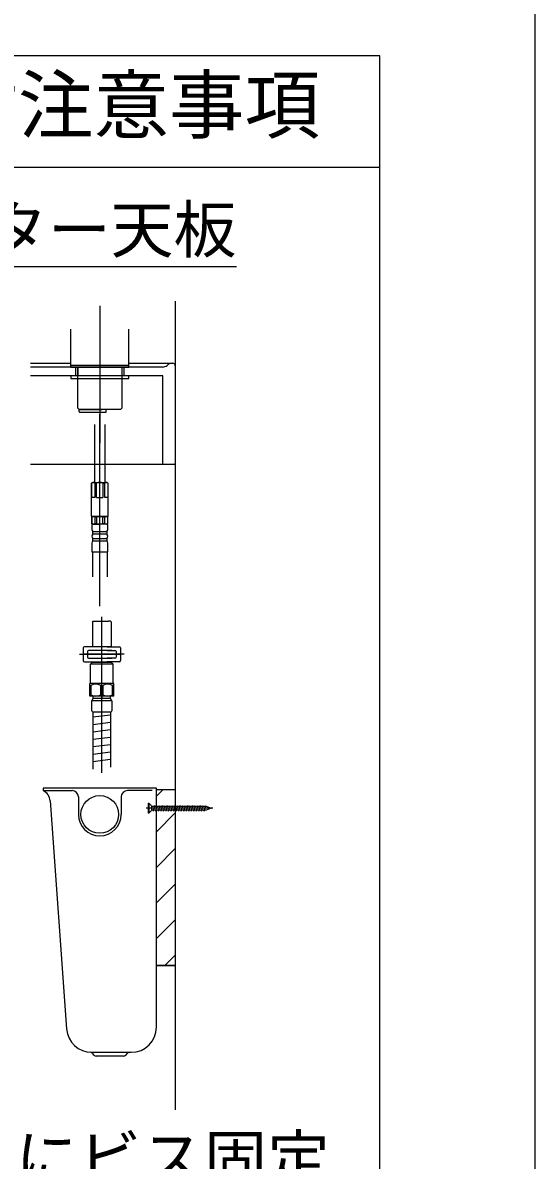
# Model space of a CAD drawing. Units: millimetres on the paper, scale 1:20. Extents: x -205 to 195, y -144 to 138.
# Drawn here: x 174.63 to 195, y 34.62 to 79.81 of the extents above; entities that cross this region are included whole.
import ezdxf
from ezdxf.enums import TextEntityAlignment as Align

# ---------------------------------------------------------------- set-up
doc = ezdxf.new("R2010")
doc.units = ezdxf.units.MM
for name, color, linetype in [('0-1_1', 7, 'Continuous'), ('0-2_2', 4, 'Continuous'), ('0-A_10', 6, 'Continuous')]:
    doc.layers.add(name, color=color, linetype=linetype)
doc.styles.add('ＭＳ ゴシック', font='')
doc.styles.get('ＭＳ ゴシック').set_extended_font_data('MS Gothic')

msp = doc.modelspace()

# ---------------------------------------------------------------- linework, layer by layer
at = {"layer": '0-1_1'}
for p, q in [((174.941, 62.28), (180.691, 62.28)), ((179.941, 42.355), (180.691, 42.355))]:
    msp.add_line(p, q, dxfattribs=at)
for points in [[(188.823, 28.5), (188.823, 78.5), (143.823, 78.5), (143.823, 28.5)], [(180.691, 49.355), (180.691, 42.355), (179.941, 42.355), (179.941, 49.355)]]:
    msp.add_lwpolyline(points, close=True, dxfattribs=at)
at = {"layer": '0-2_2'}
for p, q in [((143.823, 74.072), (188.823, 74.072)), ((180.691, 68.748), (180.691, 36.627)), ((177.691, 68.562), (177.691, 63.105)), ((176.541, 66.13), (176.541, 67.636)), ((178.841, 66.13), (178.841, 67.636)), ((174.941, 66.28), (176.541, 66.28)), ((180.181, 66.13), (174.941, 66.13)), ((176.541, 66.205), (178.841, 66.205)), ((176.541, 66.13), (178.841, 66.13)), ((176.741, 65.78), (176.741, 66.13)), ((176.816, 65.19), (176.816, 66.13)), ((176.816, 66.13), (176.816, 65.78)), ((178.566, 66.13), (178.566, 65.19)), ((178.566, 66.13), (178.566, 65.78)), ((178.641, 66.13), (178.641, 65.78)), ((178.841, 66.28), (180.591, 66.28)), ((180.691, 66.18), (180.691, 62.305)), ((180.691, 66.18), (180.691, 62.305)), ((180.191, 65.78), (174.941, 65.78)), ((176.541, 65.78), (176.541, 65.68)), ((177.691, 65.78), (176.541, 65.78)), ((176.541, 65.68), (176.816, 65.68)), ((176.816, 65.68), (177.691, 65.68)), ((177.264, 65.68), (177.388, 65.68)), ((178.841, 65.78), (177.691, 65.78)), ((177.691, 65.68), (178.566, 65.68)), ((178.262, 65.68), (178.579, 65.68)), ((180.191, 62.28), (180.191, 65.78)), ((176.816, 64.495), (176.816, 65.255)), ((178.566, 65.255), (178.566, 64.495)), ((180.191, 62.78), (180.191, 65.13)), ((177.691, 64.975), (177.691, 64.665)), ((176.866, 64.37), (176.866, 64.44)), ((176.871, 64.445), (177.791, 64.445)), ((176.891, 64.345), (177.941, 64.345)), ((177.691, 56.634), (177.691, 64.266)), ((177.946, 64.35), (177.946, 64.445)), ((177.491, 61.545), (177.491, 63.855)), ((177.891, 63.855), (177.891, 61.545)), ((180.191, 62.28), (180.666, 62.28)), ((180.241, 62.28), (180.666, 62.28)), ((180.666, 62.28), (180.691, 62.305)), ((180.691, 62.305), (180.666, 62.28)), ((177.366, 61.52), (177.369, 61.52)), ((177.369, 60.945), (177.369, 61.52)), ((177.494, 61.52), (177.566, 61.52)), ((177.494, 61.52), (177.494, 60.945)), ((177.566, 60.945), (177.566, 61.52)), ((177.691, 61.545), (177.991, 61.545)), ((177.816, 61.52), (177.889, 61.52)), ((177.816, 61.52), (177.816, 60.945)), ((177.889, 60.945), (177.889, 61.52)), ((177.991, 61.545), (178.016, 61.52)), ((178.014, 61.52), (178.016, 61.52)), ((178.014, 61.52), (178.014, 60.945)), ((178.016, 61.52), (178.016, 60.205)), ((177.494, 60.945), (177.369, 60.945)), ((177.566, 60.945), (177.816, 60.945)), ((178.014, 60.945), (177.889, 60.945)), ((177.366, 60.205), (178.016, 60.205)), ((177.376, 60.195), (177.366, 60.205)), ((177.366, 60.17), (177.391, 60.195)), ((177.369, 60.17), (177.366, 60.17)), ((177.366, 60.17), (177.366, 59.92)), ((177.369, 60.17), (177.366, 60.17)), ((177.369, 60.17), (177.369, 59.92)), ((178.006, 60.195), (177.376, 60.195)), ((177.494, 60.17), (177.494, 59.92)), ((177.566, 60.17), (177.494, 60.17)), ((177.566, 60.17), (177.566, 59.92)), ((177.816, 59.92), (177.816, 60.17)), ((177.889, 60.17), (177.816, 60.17)), ((177.889, 59.92), (177.889, 60.17)), ((177.991, 60.195), (178.016, 60.17)), ((178.016, 60.205), (178.006, 60.195)), ((178.014, 59.92), (178.014, 60.17)), ((178.016, 60.17), (178.014, 60.17)), ((178.016, 59.92), (178.016, 60.17)), ((177.391, 59.895), (177.366, 59.92)), ((177.366, 59.92), (177.369, 59.92)), ((177.371, 59.845), (177.371, 59.683)), ((177.391, 59.895), (177.691, 59.895)), ((177.961, 59.895), (177.421, 59.895)), ((177.494, 59.92), (177.566, 59.92)), ((177.966, 59.895), (177.691, 59.895)), ((177.816, 59.92), (177.889, 59.92)), ((177.966, 59.895), (177.991, 59.895)), ((178.016, 59.92), (177.991, 59.895)), ((178.011, 59.683), (178.011, 59.845)), ((178.014, 59.92), (178.016, 59.92)), ((177.416, 59.595), (177.966, 59.595)), ((177.416, 59.495), (177.416, 59.595)), ((177.966, 59.495), (177.416, 59.495)), ((177.966, 59.22), (177.416, 59.22)), ((177.966, 59.595), (177.966, 59.495)), ((177.966, 59.32), (177.966, 59.22)), ((177.371, 59.133), (177.371, 58.795)), ((177.404, 58.795), (177.404, 57.795)), ((177.979, 58.795), (177.979, 57.795)), ((177.771, 50.007), (177.771, 56.207)), ((178.121, 56.035), (178.037, 56.035)), ((178.121, 56.035), (178.146, 56.01)), ((177.396, 56.01), (177.396, 55.023)), ((178.146, 56.01), (178.146, 55.023)), ((176.881, 54.723), (178.496, 54.723)), ((176.881, 54.723), (178.496, 54.723)), ((177.031, 54.973), (177.031, 54.473)), ((178.661, 54.723), (177.046, 54.723)), ((177.564, 55.023), (177.081, 55.023)), ((177.206, 54.833), (177.206, 54.613)), ((177.564, 54.873), (177.246, 54.873)), ((178.167, 54.873), (177.374, 54.873)), ((178.162, 55.023), (177.379, 55.023)), ((177.979, 55.023), (178.461, 55.023)), ((177.979, 54.873), (178.296, 54.873)), ((178.336, 54.833), (178.336, 54.613)), ((178.511, 54.973), (178.511, 54.473)), ((177.081, 54.423), (177.564, 54.423)), ((177.246, 54.573), (177.564, 54.573)), ((177.396, 54.41), (177.321, 54.335)), ((177.771, 54.335), (177.321, 54.335)), ((177.321, 53.56), (177.321, 54.335)), ((177.361, 54.423), (178.18, 54.423)), ((177.365, 54.573), (178.175, 54.573)), ((177.396, 54.423), (177.396, 54.41)), ((177.396, 54.423), (177.396, 54.41)), ((177.396, 54.41), (177.771, 54.41)), ((178.221, 54.335), (177.771, 54.335)), ((178.296, 54.573), (177.979, 54.573)), ((178.461, 54.423), (177.979, 54.423)), ((178.221, 54.335), (178.146, 54.41)), ((178.221, 53.56), (178.221, 54.335)), ((177.771, 53.56), (177.296, 53.56)), ((177.296, 53.11), (177.296, 53.56)), ((177.296, 53.485), (177.34, 53.485)), ((178.246, 53.56), (177.771, 53.56)), ((178.246, 53.485), (178.202, 53.485)), ((178.246, 53.11), (178.246, 53.56)), ((177.296, 53.06), (177.296, 53.11)), ((177.771, 53.06), (177.296, 53.06)), ((178.169, 52.878), (177.374, 52.878)), ((177.374, 52.47), (177.374, 52.878)), ((178.121, 52.96), (177.421, 52.96)), ((177.771, 53.06), (177.771, 52.96)), ((178.246, 53.06), (177.771, 53.06)), ((178.121, 52.96), (178.121, 53.06)), ((178.169, 52.878), (178.121, 52.96)), ((178.169, 52.878), (178.169, 52.47)), ((177.409, 52.435), (178.134, 52.435)), ((177.421, 52.435), (177.421, 50.151)), ((178.121, 52.435), (178.121, 50.24)), ((178.121, 52.305), (177.421, 52.219)), ((178.121, 52.01), (177.421, 51.924)), ((178.121, 52.305), (178.121, 52.16)), ((178.121, 51.715), (177.421, 51.629)), ((178.121, 51.42), (177.421, 51.334)), ((178.121, 51.125), (177.421, 51.039)), ((178.121, 50.83), (177.421, 50.744)), ((178.121, 50.535), (177.421, 50.449)), ((179.777, 49.309), (178.791, 49.309)), ((179.941, 49.085), (180.212, 49.355)), ((175.721, 48.896), (176.374, 39.837)), ((176.841, 49.059), (176.841, 48.359)), ((178.541, 49.059), (178.541, 48.359)), ((179.621, 48.805), (179.621, 48.405)), ((179.636, 48.805), (179.732, 48.709)), ((182.191, 48.605), (179.54, 48.605)), ((179.636, 48.405), (179.621, 48.405)), ((179.732, 48.502), (179.636, 48.405)), ((179.732, 48.709), (179.753, 48.688)), ((179.753, 48.523), (179.732, 48.502)), ((179.753, 48.688), (179.753, 48.523)), ((179.753, 48.688), (181.921, 48.688)), ((181.921, 48.523), (179.753, 48.523)), ((179.822, 48.493), (179.883, 48.718)), ((179.922, 48.493), (179.983, 48.718)), ((179.941, 47.671), (180.691, 48.421)), ((180.027, 48.493), (180.087, 48.718)), ((180.127, 48.493), (180.187, 48.718)), ((180.227, 48.493), (180.287, 48.718)), ((180.327, 48.493), (180.387, 48.718)), ((180.427, 48.493), (180.487, 48.718)), ((180.531, 48.493), (180.592, 48.718)), ((180.631, 48.493), (180.692, 48.718)), ((180.731, 48.493), (180.792, 48.718)), ((180.831, 48.493), (180.892, 48.718)), ((180.931, 48.493), (180.992, 48.718)), ((181.036, 48.493), (181.096, 48.718)), ((181.136, 48.493), (181.196, 48.718)), ((181.236, 48.493), (181.296, 48.718)), ((181.336, 48.493), (181.396, 48.718)), ((181.436, 48.493), (181.496, 48.718)), ((181.54, 48.493), (181.6, 48.718)), ((181.64, 48.493), (181.7, 48.718)), ((181.74, 48.493), (181.8, 48.718)), ((181.84, 48.493), (181.9, 48.718)), ((181.921, 48.688), (182.121, 48.605)), ((182.121, 48.605), (181.921, 48.523)), ((179.941, 46.256), (180.691, 47.006)), ((179.941, 44.842), (180.691, 45.592)), ((179.941, 43.428), (180.691, 44.178)), ((180.283, 42.355), (180.691, 42.764)), ((177.372, 38.909), (178.941, 38.909)), ((178.626, 38.759), (177.557, 38.759))]:
    msp.add_line(p, q, dxfattribs=at)
for points in [[(159.891, 62.28), (165.623, 70.13), (183.123, 70.13)], [(178.566, 65.68), (178.841, 65.68), (178.841, 65.78)], [(176.816, 64.495), (176.854, 64.458), (176.866, 64.445)], [(176.866, 64.44), (176.866, 64.445), (176.871, 64.445)], [(178.516, 64.445), (176.911, 64.445), (176.866, 64.445)], [(178.516, 64.445), (178.529, 64.458), (178.566, 64.495)], [(177.366, 60.205), (177.366, 61.52), (177.391, 61.545), (177.691, 61.545)], [(177.691, 60.195), (177.391, 60.195), (177.691, 60.195)], [(177.691, 60.195), (177.991, 60.195), (177.691, 60.195)], [(177.416, 59.22), (177.416, 59.32), (177.966, 59.32)], [(177.371, 58.795), (178.011, 58.795), (178.011, 59.133)], [(177.396, 56.01), (177.421, 56.035), (178.037, 56.035)], [(177.771, 54.41), (178.146, 54.41), (178.146, 54.423)], [(177.34, 53.485), (177.34, 53.11), (177.296, 53.11)], [(178.246, 53.06), (178.246, 53.11), (178.202, 53.11), (178.202, 53.485)], [(177.421, 53.06), (177.421, 52.96), (177.374, 52.878)], [(179.941, 39.909), (179.941, 49.409), (175.441, 49.409), (175.441, 49.309), (176.591, 49.309)], [(179.621, 48.805), (179.636, 48.805), (179.636, 48.405)]]:
    msp.add_lwpolyline(points, dxfattribs=at)
msp.add_lwpolyline([(177.815, 53.485), (177.815, 53.11), (177.727, 53.11), (177.727, 53.485)], close=True, dxfattribs=at)
msp.add_circle((177.691, 48.359), 0.75, dxfattribs=at)
for centre, radius, start, end in [((180.181, 66.43), 0.3, 270, 308.691), ((180.994, 65.416), 1, 120.153, 128.691), ((180.591, 66.18), 0.1, 0, 90), ((176.871, 64.44), 0.005, 90, 180), ((176.891, 64.37), 0.025, 180, 270), ((177.941, 64.35), 0.005, 270, 360), ((177.432, 61.455), 0.0906, 46.3972, 133.6028), ((177.691, 61.22), 0.325, 90, 112.6199), ((177.691, 61.22), 0.325, 67.3801, 90), ((177.951, 61.455), 0.0906, 46.3972, 133.6028), ((177.432, 60.105), 0.0906, 46.3972, 133.6028), ((177.691, 59.87), 0.325, 90, 112.6199), ((177.691, 59.87), 0.325, 67.3801, 90), ((177.951, 60.105), 0.0906, 46.3972, 133.6028), ((177.432, 59.986), 0.0906, 226.3972, 313.6028), ((177.421, 59.845), 0.05, 90, 180), ((177.479, 59.683), 0.108, 180, 234.4322), ((177.691, 60.22), 0.325, 247.3801, 292.6199), ((177.951, 59.986), 0.0906, 226.3972, 313.6028), ((177.961, 59.845), 0.05, 0, 90), ((177.904, 59.683), 0.108, 305.5678, 360), ((177.479, 59.408), 0.108, 125.5678, 234.4322), ((177.479, 59.133), 0.108, 125.5678, 180), ((177.904, 59.408), 0.108, 305.5678, 54.4322), ((177.904, 59.133), 0.108, 0, 54.4322), ((177.081, 54.973), 0.05, 90, 180), ((177.246, 54.833), 0.04, 90, 180), ((178.296, 54.833), 0.04, 0, 90), ((178.461, 54.973), 0.05, 0, 90), ((177.081, 54.473), 0.05, 180, 270), ((177.246, 54.613), 0.04, 180, 270), ((178.296, 54.613), 0.04, 270, 360), ((178.461, 54.473), 0.05, 270, 360), ((177.534, 53.136), 0.4, 61.0173, 118.9827), ((178.009, 53.136), 0.4, 61.0173, 118.9827), ((177.534, 53.46), 0.4, 241.045, 298.955), ((178.009, 53.46), 0.4, 241.045, 298.955), ((177.409, 52.47), 0.035, 180, 270), ((178.134, 52.47), 0.035, 270, 360), ((175.222, 48.86), 0.5, 4.1248, 64.0391), ((176.591, 49.059), 0.25, 0, 90), ((178.791, 49.059), 0.25, 90, 180), ((177.691, 48.359), 0.85, 180, 360), ((177.372, 39.909), 1, 184.1248, 270), ((178.941, 39.909), 1, 270, 360), ((177.316, 38.809), 0.1, 30, 90), ((178.866, 38.809), 0.1, 90, 150), ((177.576, 38.959), 0.2, 210, 261.9967), ((177.541, 38.712), 0.05, 72.0452, 81.9967), ((178.641, 38.712), 0.05, 98.0033, 107.9548), ((178.607, 38.959), 0.2, 278.0033, 330)]:
    msp.add_arc(centre, radius, start, end, dxfattribs=at)
at = {"layer": '0-A_10'}
msp.add_line((195, -143.5), (195, 138.5), dxfattribs=at)

# ---------------------------------------------------------------- texts
at = {"layer": '0-2_2', "style": 'ＭＳ ゴシック'}
for s, height, p in [('水受けバケット取付注意事項', 2.199, (147.448, 74.786)), ('カウンター天板', 1.833, (165.623, 70.13)), ('※先に壁にビス固定', 1.833, (164.337, 33.216))]:
    msp.add_text(s, height=height, dxfattribs=at).set_placement(p, align=Align.BOTTOM_LEFT)

doc.saveas('drawing.dxf')
